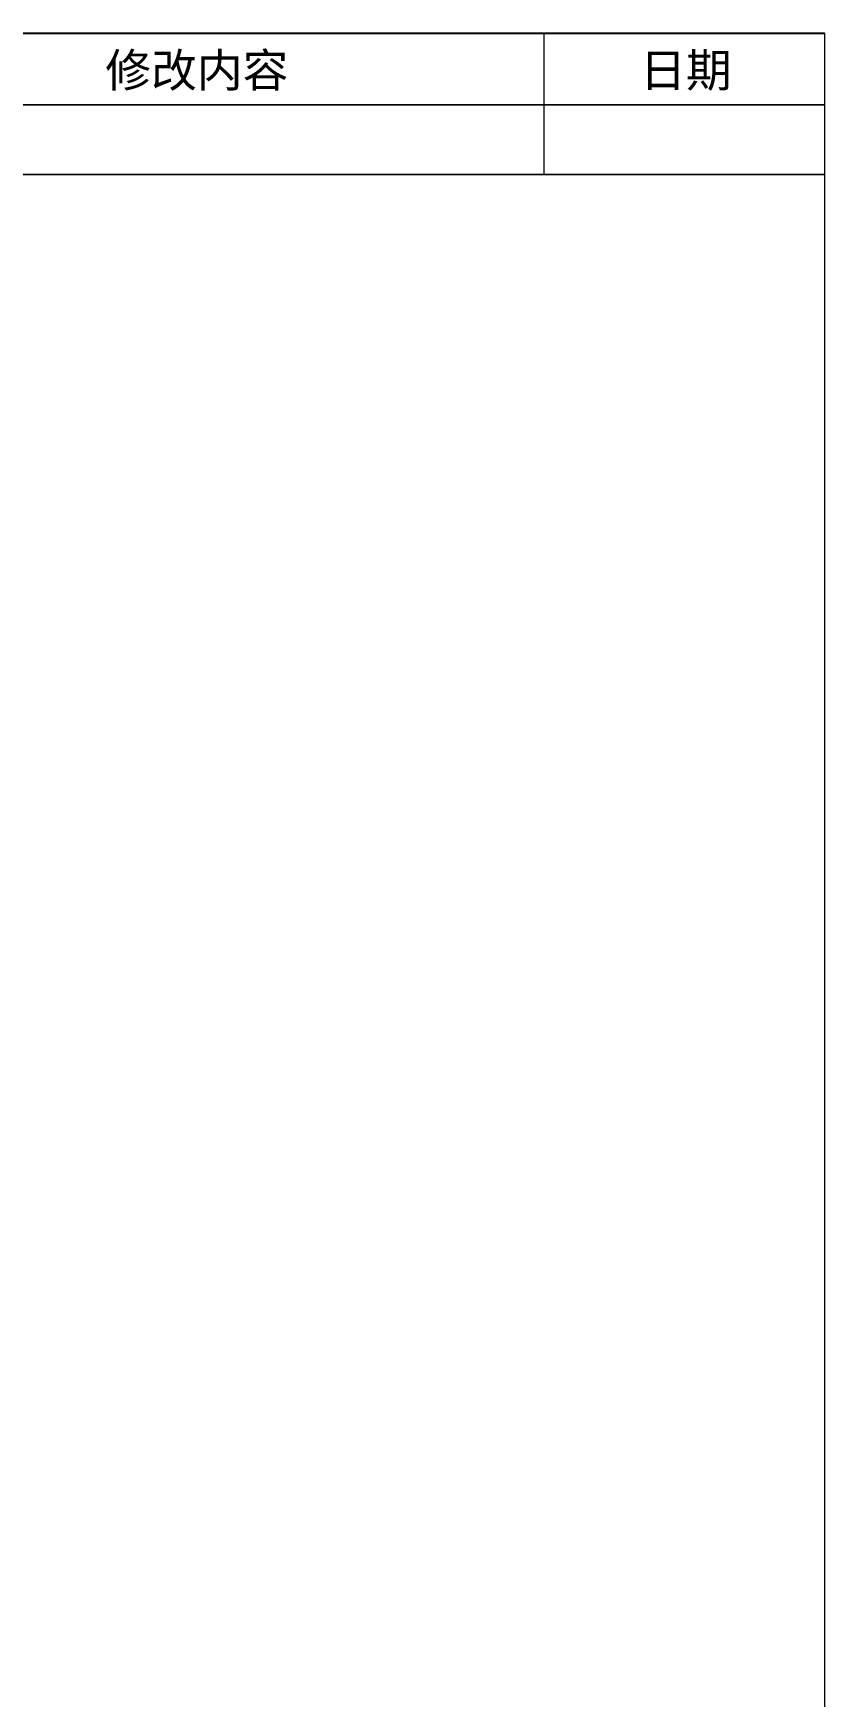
# Model space of a CAD drawing. Header units: millimetres. Extents: x 80 to 298, y -36 to 36.
# Drawn here: x 151.2 to 169.32, y -11.19 to 26.92 of the extents above; entities that cross this region are included whole.
import ezdxf

# ---------------------------------------------------------------- set-up
doc = ezdxf.new("R2010")
doc.units = ezdxf.units.MM
doc.header["$LTSCALE"] = 0.5
doc.layers.get('0').update_dxf_attribs({"lineweight": 18})
doc.styles.add('ggg', font='SimSun.ttf')

msp = doc.modelspace()

# ---------------------------------------------------------------- linework, layer by layer
at = {"linetype": 'ByBlock'}
msp.add_lwpolyline([(80.014, -35.657), (80.014, 26.913), (169.315, 26.913), (169.315, -35.657)], close=True, dxfattribs=at)
for points in [[(140.935, 25.275), (169.318, 25.275), (169.318, 26.913, 0.414214), (169.314, 26.917), (140.935, 26.917)], [(140.935, 23.685), (169.318, 23.685), (169.318, 25.272, 0.414214), (169.314, 25.275), (140.935, 25.275)]]:
    msp.add_lwpolyline(points, format="xyb", close=True)
for points in [[(162.896, 25.275), (162.896, 26.917)], [(162.896, 23.685), (162.896, 25.275)], [(169.318, 23.685), (79.889, 23.685)], [(162.896, 23.685), (162.896, 23.685)]]:
    msp.add_lwpolyline(points)

# ---------------------------------------------------------------- texts
at = {"style": 'ggg'}
for s, p in [('修改内容', (152.847, 25.686)), ('日期', (165.091, 25.686))]:
    msp.add_text(s, height=0.7684, dxfattribs=at).set_placement(p)

doc.saveas('drawing.dxf')
